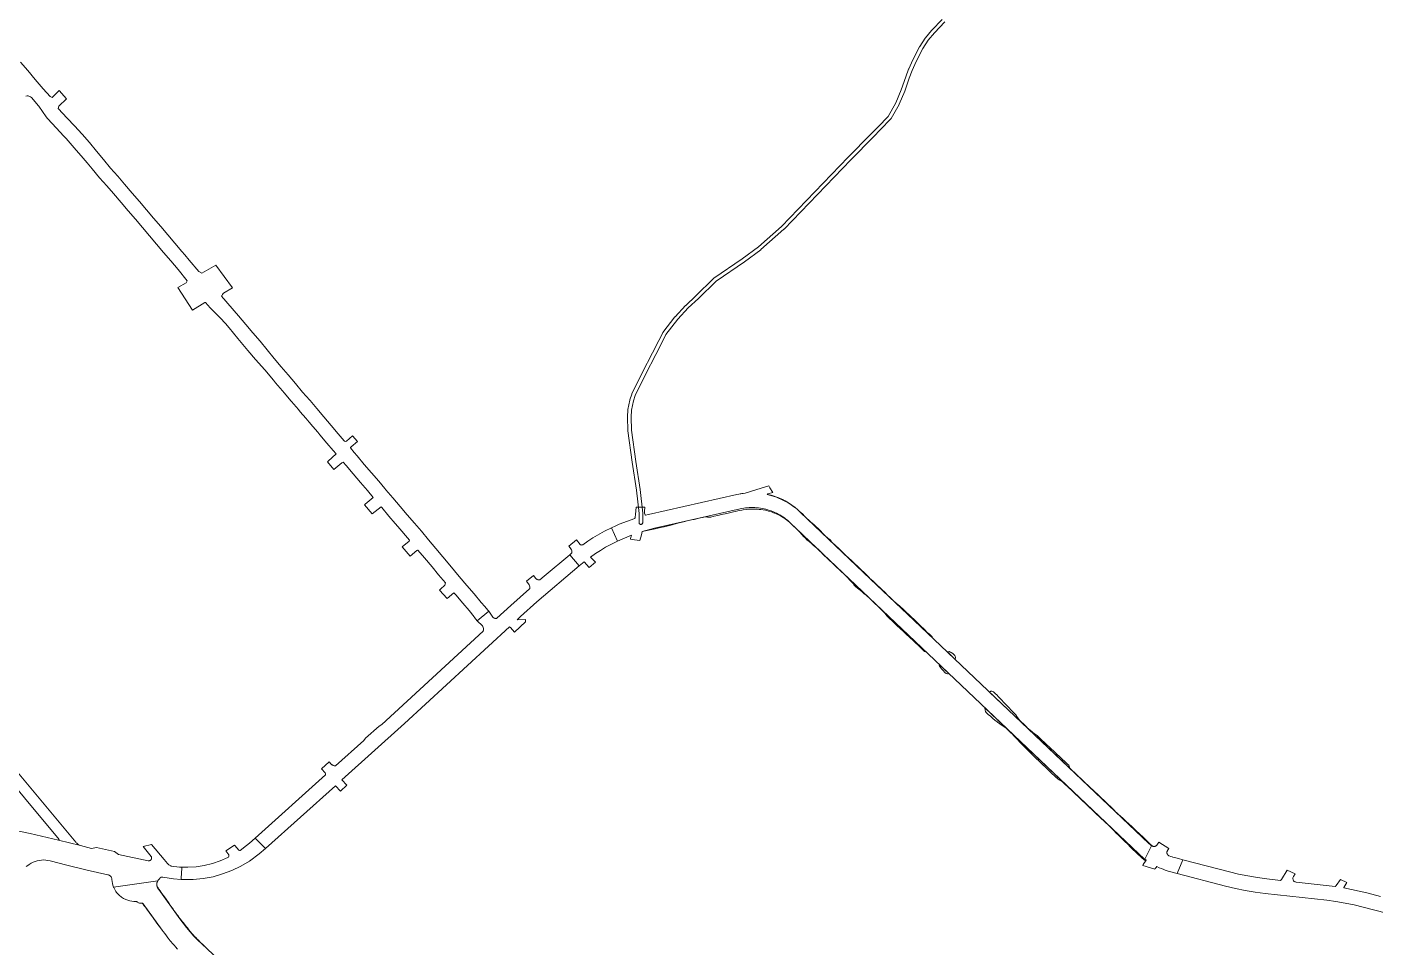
# Model space of a CAD drawing. Header units: inches. Extents: x 704148 to 723432, y 7075344 to 7101810.
# Drawn here: x 718345 to 719817, y 7098103 to 7099108 of the extents above; entities that cross this region are included whole.
import ezdxf

# ---------------------------------------------------------------- set-up
doc = ezdxf.new("R2010")
doc.units = ezdxf.units.IN
doc.header["$MEASUREMENT"] = 0
doc.layers.add('gisdb.gisadmin', color=7, linetype='Continuous', lineweight=9, true_color=0xccf5fc)

msp = doc.modelspace()

# ---------------------------------------------------------------- linework, layer by layer
at = {"layer": 'gisdb.gisadmin'}
for points in [[(719346.8448, 7099112.9712), (719335.4665, 7099101.2093), (719328.747, 7099093.047), (719322.8061, 7099084.0121), (719315.443, 7099069.9838), (719311.029, 7099060.0955), (719307.9158, 7099051.5896), (719303.0839, 7099037.3967), (719303.0582, 7099037.3255), (719303.0289, 7099037.2533), (719296.9921, 7099023.1695), (719296.8915, 7099022.9671), (719288.1338, 7099007.5994), (719288.111, 7099007.5604), (719287.9061, 7099007.2782), (719287.8391, 7099007.2048), (719276.738, 7098995.6359), (719268.7957, 7098987.5606), (719244.2917, 7098962.6076), (719171.2322, 7098886.8201), (719171.1214, 7098886.7137), (719146.0516, 7098864.418), (719145.9819, 7098864.3588), (719145.9033, 7098864.2983), (719127.9869, 7098851.1911), (719127.9416, 7098851.159), (719097.0261, 7098829.8351), (719077.7231, 7098811.0969), (719066.6855, 7098800.6784), (719055.29, 7098788.4667), (719042.3766, 7098771.6223), (719038.2174, 7098763.43), (719031.1872, 7098749.8023), (719020.0315, 7098728.0644), (719008.8195, 7098705.2407), (719006.8896, 7098699.1947), (719004.7664, 7098689.1599), (719004.2494, 7098681.5329), (719004.5967, 7098667.1079), (719009.4967, 7098632.9034), (719014.0775, 7098602.3533), (719014.0849, 7098602.2993), (719017.2462, 7098576.4228), (719017.2605, 7098576.1363), (719016.9935, 7098566.2669), (719016.9577, 7098565.9404), (719016.8617, 7098565.6052), (719016.7091, 7098565.2917), (719016.5043, 7098565.0094), (719016.2536, 7098564.7671), (719015.9647, 7098564.572), (719015.6462, 7098564.43), (719015.3078, 7098564.3454), (719014.96, 7098564.3209), (719014.6133, 7098564.3571), (719014.278, 7098564.4531), (719013.9645, 7098564.6058), (719013.6823, 7098564.8105), (719013.44, 7098565.0612), (719013.2448, 7098565.3503), (719013.1028, 7098565.6687), (719013.0183, 7098566.007), (719012.9941, 7098566.365), (719013.2569, 7098576.0851), (719010.1168, 7098601.7886), (719005.5384, 7098632.3219), (719000.6196, 7098666.6574), (719000.6, 7098666.893), (719000.2476, 7098681.5283), (719000.2473, 7098681.6103), (719000.2516, 7098681.7117), (719000.7844, 7098689.5715), (719000.8163, 7098689.8169), (719000.8231, 7098689.8504), (719002.9961, 7098700.1207), (719003.0476, 7098700.3149), (719005.0532, 7098706.5982), (719005.0909, 7098706.7057), (719005.1634, 7098706.8718), (719016.4485, 7098729.8442), (719016.4642, 7098729.8755), (719027.6297, 7098751.6327), (719034.6567, 7098765.2541), (719038.893, 7098773.5982), (719038.9614, 7098773.7219), (719039.0891, 7098773.9096), (719052.1738, 7098790.9776), (719052.2509, 7098791.0722), (719052.2989, 7098791.1253), (719063.8039, 7098803.4544), (719063.8933, 7098803.5443), (719074.9576, 7098813.9879), (719094.3595, 7098832.8221), (719094.493, 7098832.9408), (719094.617, 7098833.0335), (719125.6458, 7098854.4356), (719143.4642, 7098867.4709), (719168.4052, 7098889.6521), (719241.4197, 7098965.3929), (719265.9423, 7098990.3649), (719273.8713, 7098998.4266), (719284.7805, 7099009.7955), (719293.3595, 7099024.8497), (719299.3214, 7099038.7592), (719304.1359, 7099052.9011), (719304.1511, 7099052.9439), (719307.301, 7099061.5496), (719307.3475, 7099061.6631), (719311.8157, 7099071.6729), (719311.8712, 7099071.7872), (719319.309, 7099085.9582), (719319.3651, 7099086.0579), (719319.4089, 7099086.1275), (719325.4631, 7099095.3346), (719325.5902, 7099095.507), (719332.4289, 7099103.8142), (719332.4629, 7099103.8544), (719332.5355, 7099103.9336), (719344.0336, 7099115.8193)], [(718337.75, 7099069.12), (718345.54, 7099059.92), (718353.63, 7099050.32), (718362.53, 7099039.96), (718369.85, 7099031.44), (718372.33, 7099030.44), (718379.8936, 7099037.9949), (718387.934, 7099029.0787), (718379.45, 7099020.95), (718378.73, 7099018.58), (718388.48, 7099008.04), (718396.39, 7098999.48), (718405.02, 7098990.36), (718412.77, 7098981.24), (718420.59, 7098972.04), (718428.33, 7098962.64), (718435.86, 7098953.51), (718443.9, 7098944.69), (718451.25, 7098936.03), (718459.59, 7098926.2), (718467.37, 7098917.1), (718475.16, 7098908), (718482.95, 7098898.91), (718490.82, 7098889.71), (718498.49, 7098880.58), (718506.05, 7098871.58), (718513.85, 7098862.29), (718516.93, 7098858.7), (718521.84, 7098853.02), (718532.16, 7098840.51), (718535.63, 7098838.5), (718550.9748, 7098847.3044), (718569.16, 7098822.6), (718559.4, 7098816.94), (718558.72, 7098816.38), (718558, 7098815.38), (718557.25, 7098813.91), (718557.1808, 7098813.685), (718575.76, 7098791.94), (718583.66, 7098782.46), (718591.24, 7098773.37), (718599.28, 7098764.35), (718606.92, 7098754.92), (718614.67, 7098745.52), (718622.31, 7098736.49), (718629.82, 7098727.61), (718637.81, 7098718.15), (718645.63, 7098708.9), (718653.35, 7098700.08), (718653.71, 7098699.66), (718661.19, 7098690.8), (718668.95, 7098681.61), (718676.76, 7098672.37), (718684.46, 7098663.25), (718690.9, 7098655.63), (718691.47, 7098655.14), (718691.89, 7098655.04), (718692.86, 7098655), (718693.4, 7098655.15), (718700.0828, 7098660.8946), (718705.4863, 7098654.7652), (718698.46, 7098648.91), (718698.08, 7098648.26), (718698.0552, 7098647.8129), (718701.9372, 7098642.9043), (718705.3, 7098639.03), (718713, 7098629.87), (718720.9, 7098620.72), (718728.92, 7098611.58), (718735.25, 7098603.43), (718736.4, 7098602.04), (718744.16, 7098593.25), (718752.02, 7098583.85), (718759.81, 7098574.8), (718767.72, 7098565.6), (718775.33, 7098556.75), (718783.17, 7098547.28), (718790.96, 7098538.13), (718798.63, 7098528.96), (718806.42, 7098519.66), (718816.62, 7098507.53), (718825.05, 7098497.62), (718832.81, 7098488.51), (718840.75, 7098479.17), (718844.6866, 7098474.5462), (718847.91, 7098470.76), (718848.9984, 7098469.4793), (718836.2644, 7098459.1819), (718833.35, 7098462.75), (718832.84, 7098463.3864), (718827.4526, 7098470.1091), (718820.6247, 7098478.1408), (718812.8699, 7098487.2448), (718810.8218, 7098489.6525), (718803.5362, 7098483.4014), (718795.2171, 7098492.5525), (718796.2144, 7098493.5005), (718800.99, 7098498.04), (718801.6696, 7098500.4487), (718794.1544, 7098509.3859), (718787.0387, 7098517.881), (718778.7319, 7098527.8111), (718771.6095, 7098536.177), (718771.23, 7098536.32), (718771, 7098536.31), (718770.17, 7098535.94), (718762.8982, 7098529.6339), (718754.327, 7098539.8222), (718761.79, 7098545.89), (718762.3913, 7098547.2567), (718749.6342, 7098562.0934), (718746.6, 7098565.23), (718739.8937, 7098573.412), (718732.0233, 7098582.8218), (718731.3015, 7098583.6394), (718721.4923, 7098575.8864), (718713.2034, 7098585.7885), (718714.0633, 7098586.4993), (718722.6137, 7098593.6155), (718716.5775, 7098601.3872), (718708.8735, 7098610.1672), (718700.7524, 7098619.5745), (718693.1339, 7098628.6376), (718689.9848, 7098632.2656), (718688.47, 7098631.72), (718679.797, 7098624.1663), (718672.6547, 7098632.4616), (718673.5479, 7098633.2796), (718682.2175, 7098641.2196), (718678.8108, 7098645.149), (718672.2397, 7098652.9221), (718664.5375, 7098662.0448), (718662.1267, 7098664.8969), (718656.7303, 7098671.2814), (718652.7281, 7098676.0212), (718648.9665, 7098680.4759), (718643.1121, 7098687.4056), (718641.2182, 7098689.6474), (718633.5905, 7098698.362), (718633.1856, 7098698.8373), (718625.5913, 7098707.8203), (718623.5107, 7098710.257), (718616.1171, 7098719.0352), (718613.68, 7098721.77), (718613.73, 7098721.82), (718604.23, 7098733.07), (718594.31, 7098744.22), (718585.77, 7098754.36), (718574.95, 7098767.2), (718565.35, 7098778.91), (718561.2909, 7098783.8429), (718555.4992, 7098789.7491), (718545.6161, 7098799.8275), (718544.8126, 7098800.7106), (718539.7082, 7098806.7587), (718538.91, 7098806.64), (718525.39, 7098798.29), (718509.5526, 7098823.0956), (718518.65, 7098827.99), (718519.739, 7098830.4237), (718509.6077, 7098842.705), (718501.5964, 7098852.0017), (718493.7976, 7098861.2903), (718486.239, 7098870.2886), (718478.6152, 7098879.3636), (718470.7963, 7098888.5039), (718463.011, 7098897.5884), (718455.2153, 7098906.695), (718447.3895, 7098915.8488), (718439.0504, 7098925.6777), (718431.8847, 7098934.1206), (718424.0355, 7098942.7312), (718415.9865, 7098952.4597), (718410.3472, 7098959.3085), (718405.89, 7098964.2), (718396.15, 7098975.52), (718387.2803, 7098985.8283), (718386.47, 7098986.77), (718384.6389, 7098988.6212), (718376.7318, 7098997.1781), (718366.9847, 7099007.715), (718365.5639, 7099009.4886), (718357.6247, 7099020.9862), (718357.26, 7099021.4), (718349.45, 7099030.55), (718348.45, 7099031.26), (718347.55, 7099031.76), (718346.62, 7099032.14), (718345.88, 7099032.28), (718344.86, 7099032.27), (718343.25, 7099032.03)], [(718275.7132, 7098363.6422), (718397.9363, 7098217.4784), (718398.5098, 7098216.7402), (718399.1454, 7098216.0548), (718399.8384, 7098215.4274), (718400.5834, 7098214.8628), (718401.3748, 7098214.3652), (718403.0724, 7098213.586), (718379.1842, 7098219.6555), (718379.9418, 7098220.2891), (718265.8047, 7098356.7595)], [(718301.9648, 7098236.3833), (718348.0906, 7098226.698), (718379.1842, 7098219.6555), (718403.0724, 7098213.586), (718415.0932, 7098210.3722), (718420.7407, 7098211.4857), (718440.2809, 7098207.222), (718444.6945, 7098203.8491), (718476.9223, 7098197.0816), (718477.461, 7098197), (718477.7337, 7098196.9947), (718478.0058, 7098197.0131), (718478.2752, 7098197.0553), (718478.54, 7098197.1207), (718478.798, 7098197.209), (718479.0474, 7098197.3194), (718479.2862, 7098197.4511), (718479.5126, 7098197.6032), (718479.7248, 7098197.7744), (718479.9214, 7098197.9634), (718480.1007, 7098198.1689), (718480.2615, 7098198.3892), (718480.4024, 7098198.6227), (718480.5224, 7098198.8676), (718480.6207, 7098199.122), (718480.6964, 7098199.384), (718480.7489, 7098199.6516), (718480.778, 7098199.9227), (718480.7833, 7098200.1954), (718480.7648, 7098200.4675), (718480.7227, 7098200.7369), (718480.6572, 7098201.0017), (718480.569, 7098201.2597), (718480.4219, 7098201.5807), (718471.4313, 7098212.5055), (718480.5874, 7098214.8111), (718494.5293, 7098198.3174), (718498.2219, 7098193.9489), (718498.8136, 7098193.3078), (718499.4589, 7098192.7208), (718500.153, 7098192.1922), (718500.8904, 7098191.7261), (718501.6657, 7098191.3261), (718502.2223, 7098191.0892), (718511.2206, 7098190.0737), (718513.7866, 7098190.0093), (718513.7109, 7098188.8683), (718512.9266, 7098178.0327), (718512.8564, 7098176.5707), (718504.5327, 7098177.2006), (718493.0477, 7098179.0683), (718492.308, 7098179.1059), (718491.5677, 7098179.0789), (718490.8327, 7098178.9874), (718490.1084, 7098178.8323), (718490.0211, 7098178.809), (718489.6484, 7098177.4374), (718489.3514, 7098177.21), (718488.8394, 7098176.76), (718488.3686, 7098176.2672), (718487.9426, 7098175.7352), (718487.5645, 7098175.1681), (718487.327, 7098174.734), (718487.4104, 7098174.9018), (718439.2097, 7098168.1445), (718438.4692, 7098170.1959), (718437.9103, 7098172.304), (718437.5373, 7098174.4529), (718437.3529, 7098176.626), (718437.3124, 7098177.1041), (718437.2303, 7098177.5769), (718436.9444, 7098178.492), (718436.504, 7098179.3435), (718435.9224, 7098180.1057), (718435.584, 7098180.4458), (718434.8249, 7098181.0315), (718434.41, 7098181.2725), (718433.5253, 7098181.6417), (718432.9891, 7098181.783), (718410.254, 7098186.836), (718388.1781, 7098192.0092), (718369.8214, 7098196.915), (718367.5208, 7098197.4244), (718365.1854, 7098197.7312), (718362.8322, 7098197.8332), (718360.479, 7098197.7298), (718358.1438, 7098197.4216), (718355.8443, 7098196.9112), (718353.5981, 7098196.2022), (718351.4222, 7098195.3002), (718349.3332, 7098194.2119), (718347.0843, 7098192.7593), (718345.4744, 7098191.7018), (718343.7094, 7098190.7474)], [(719865.7123, 7098130.4426), (719803.7085, 7098146.4295), (719793.8458, 7098148.7895), (719783.9067, 7098150.8035), (719773.9032, 7098152.4689), (719763.8478, 7098153.7838), (719696.662, 7098161.3779), (719685.7555, 7098162.8072), (719674.9066, 7098164.6228), (719664.1289, 7098166.8224), (719653.4362, 7098169.4032), (719600.3301, 7098183.2231), (719606.8281, 7098198.065), (719657.4657, 7098184.8875), (719667.6062, 7098182.44), (719677.8272, 7098180.354), (719688.1158, 7098178.6322), (719698.4591, 7098177.2767), (719713.3446, 7098175.5941), (719713.6216, 7098175.8064), (719714.115, 7098176.2991), (719714.3276, 7098176.5758), (719720.5709, 7098186.7961), (719729.3817, 7098182.6941), (719727.5183, 7098179.8067), (719727.1927, 7098179.1901), (719726.9165, 7098178.1831), (719726.8841, 7098177.8356), (719726.9104, 7098177.1389), (719727.0573, 7098176.4573), (719727.3203, 7098175.8116), (719727.6915, 7098175.2213), (719728.4255, 7098174.4786), (719729.0113, 7098174.1005), (719729.6539, 7098173.8299), (719730.3337, 7098173.675), (719773.0217, 7098168.7579), (719773.3029, 7098168.9646), (719773.806, 7098169.4473), (719774.0987, 7098169.8254), (719778.7021, 7098176.566), (719785.8698, 7098173.1561), (719782.4672, 7098167.69), (719782.3376, 7098167.3678), (719790.8378, 7098165.7668), (719799.2977, 7098163.9639), (719807.7032, 7098161.9228), (719822.3956, 7098158.1346)], [(718509.0887, 7098100.5387), (718506.9804, 7098102.876), (718505.5742, 7098104.4338), (718503.815, 7098106.3812), (718502.8155, 7098107.4869), (718502.4062, 7098107.9397), (718500.7263, 7098109.9569), (718500.131, 7098110.7426), (718498.5066, 7098112.8865), (718496.921, 7098114.9771), (718495.0175, 7098117.4849), (718493.4299, 7098119.5747), (718492.2864, 7098121.0789), (718471.6516, 7098149.9047), (718471.5443, 7098150.0417), (718471.4248, 7098150.1694), (718471.2949, 7098150.2859), (718471.1554, 7098150.3907), (718471.0073, 7098150.4829), (718470.8517, 7098150.5619), (718470.7899, 7098150.5862), (718470.7875, 7098150.5895), (718470.6898, 7098150.6269), (718470.5228, 7098150.6777), (718470.3521, 7098150.7137), (718470.1789, 7098150.7346), (718470.0045, 7098150.7404), (718469.8303, 7098150.731), (718469.5206, 7098150.6833), (718469.087, 7098150.6354), (718468.6509, 7098150.6255), (718468.2157, 7098150.6537), (718467.7845, 7098150.7197), (718467.6015, 7098150.7643), (718467.3607, 7098150.823), (718466.5481, 7098151.1381), (718465.8027, 7098151.5896), (718465.7781, 7098151.606), (718465.4035, 7098151.8558), (718465.1691, 7098151.9842), (718464.9826, 7098152.0863), (718464.9032, 7098152.1211), (718464.5433, 7098152.2791), (718464.1484, 7098152.4128), (718464.0888, 7098152.433), (718463.9566, 7098152.4652), (718463.6227, 7098152.5466), (718462.6696, 7098152.6501), (718461.1985, 7098152.6769), (718461.1755, 7098152.6773), (718459.0033, 7098152.8731), (718456.8565, 7098153.2575), (718455.668, 7098153.5793), (718454.7513, 7098153.8276), (718453.6511, 7098154.2313), (718452.7038, 7098154.5789), (718451.9622, 7098154.9271), (718450.7297, 7098155.5058), (718450.0217, 7098155.9171), (718448.8438, 7098156.6013), (718447.9585, 7098157.2247), (718447.0605, 7098157.857), (718446.0705, 7098158.6922), (718445.3935, 7098159.2633), (718444.1105, 7098160.5531), (718443.8554, 7098160.8095), (718442.4579, 7098162.484), (718441.7654, 7098163.4785), (718441.2117, 7098164.2738), (718440.4537, 7098165.5948), (718440.1262, 7098166.1654), (718439.402, 7098167.7294), (718439.2097, 7098168.1445), (718487.4104, 7098174.9018), (718487.327, 7098174.734), (718487.2374, 7098174.5702), (718487.1757, 7098174.4297), (718487.0385, 7098174.1171), (718486.9635, 7098173.9461), (718486.9142, 7098173.8003), (718486.8052, 7098173.478), (718486.7451, 7098173.3005), (718486.7087, 7098173.1508), (718486.6282, 7098172.8204), (718486.5838, 7098172.6383), (718486.5605, 7098172.4857), (718486.5092, 7098172.1498), (718486.4809, 7098171.9645), (718486.471, 7098171.811), (718486.449, 7098171.4708), (718486.437, 7098171.2844), (718486.4406, 7098171.1304), (718486.4483, 7098170.7904), (718486.4526, 7098170.603), (718486.4696, 7098170.4499), (718486.5069, 7098170.1122), (718486.5275, 7098169.9256), (718486.558, 7098169.7735), (718486.6243, 7098169.442), (718486.6612, 7098169.2573), (718486.7046, 7098169.109), (718486.8, 7098168.783), (718486.8526, 7098168.6031), (718486.9089, 7098168.4589), (718487.032, 7098168.1434), (718487.1003, 7098167.9682), (718487.1542, 7098167.8631), (718487.2301, 7098167.689), (718487.2847, 7098167.5797), (718488.5746, 7098165.7778), (718511.5722, 7098133.6511), (718515.1989, 7098128.7553), (718518.9832, 7098123.9802), (718522.921, 7098119.331), (718527.0082, 7098114.8125), (718531.2404, 7098110.4295), (718535.6132, 7098106.1868), (718705.8903, 7097946.2746)], [(718578.4344, 7098065.9723), (718535.6132, 7098106.1868), (718531.2404, 7098110.4295), (718527.0082, 7098114.8125), (718522.921, 7098119.331), (718518.9832, 7098123.9802), (718515.1989, 7098128.7553), (718511.5722, 7098133.6511), (718488.5746, 7098165.7778), (718487.2847, 7098167.5797), (718487.2301, 7098167.689), (718487.2028, 7098167.7517), (718487.2131, 7098167.7483), (718487.5236, 7098167.6652), (718487.8139, 7098167.2582), (718488.1042, 7098166.8511), (718488.3946, 7098166.444), (718488.6849, 7098166.0369), (718489.2655, 7098165.2228), (718489.8462, 7098164.4086), (718490.1365, 7098164.0015), (718491.2978, 7098162.3732), (718493.3301, 7098159.5237), (718494.7817, 7098157.4883), (718496.5237, 7098155.0459), (718497.9753, 7098153.0105), (718499.427, 7098150.9751), (718501.1689, 7098148.5326), (718502.9109, 7098146.0902), (718503.7819, 7098144.8689), (718505.5238, 7098142.4265), (718506.9755, 7098140.3911), (718508.4271, 7098138.3557), (718509.2981, 7098137.1345), (718510.4594, 7098135.5062), (718511.6207, 7098133.8779), (718512.2062, 7098133.1358), (718514.2556, 7098130.587), (718515.1327, 7098129.4954), (718516.5932, 7098127.6765), (718518.636, 7098125.13), (718519.8027, 7098123.6742), (718521.5528, 7098121.489), (718523.0116, 7098119.6659), (718525.0731, 7098117.125), (718526.3807, 7098115.7891), (718527.3606, 7098114.7875), (718528.9927, 7098113.1182), (718530.6238, 7098111.4487), (718531.9283, 7098110.1125), (718533.5589, 7098108.4412), (718534.8638, 7098107.1028), (718536.225, 7098105.7513), (718538.0443, 7098104.0367), (718539.8637, 7098102.3221)]]:
    msp.add_lwpolyline(points, dxfattribs=at)
for points in [[(719172.2762, 7098589.7777), (719174.5279, 7098588.5284), (719176.7362, 7098587.2037), (719178.8985, 7098585.8052), (719181.0123, 7098584.3345), (719183.0751, 7098582.7931), (719185.0848, 7098581.1829), (719187.0388, 7098579.5058), (719188.9351, 7098577.7635), (719569.566, 7098216.0036), (719570.9644, 7098214.7137), (719572.5586, 7098213.3288), (719572.6266, 7098213.2853), (719565.3521, 7098198.6375), (719564.5934, 7098199.2062), (719562.5193, 7098200.872), (719560.5019, 7098202.6059), (719558.5435, 7098204.4061), (719177.9125, 7098566.166), (719176.4124, 7098567.5442), (719174.8665, 7098568.8709), (719173.2766, 7098570.1445), (719171.6445, 7098571.3635), (719169.9721, 7098572.5267), (719168.2613, 7098573.6326), (719166.5141, 7098574.68), (719164.7324, 7098575.6677), (719162.9184, 7098576.5945), (719161.074, 7098577.4594), (719159.2014, 7098578.2614), (719157.3027, 7098578.9996), (719155.3802, 7098579.6732), (719153.4359, 7098580.2813), (719151.4722, 7098580.8232), (719149.4913, 7098581.2985), (719147.4955, 7098581.7064), (719145.487, 7098582.0466), (719143.4681, 7098582.3186), (719141.4412, 7098582.5221), (719139.4085, 7098582.657), (719137.3725, 7098582.723), (719135.3354, 7098582.7201), (719133.2995, 7098582.6482), (719131.2673, 7098582.5076), (719129.2409, 7098582.2982), (719127.2229, 7098582.0204), (719125.2153, 7098581.6745), (719123.2206, 7098581.2608), (719029.9952, 7098560.277), (719016.4621, 7098556.703), (719015.4779, 7098553.0276), (719013.7664, 7098546.636), (719013.7663, 7098546.636), (719007.8249, 7098547.5248), (719003.4781, 7098548.175), (719003.6393, 7098548.8006), (719004.639, 7098552.6818), (718994.3745, 7098548.2898), (718989.384, 7098546.1545), (718989.3839, 7098546.1544), (718982.8764, 7098560.5612), (718982.8764, 7098560.5613), (718987.661, 7098562.8361), (718991.4297, 7098564.6279), (719008.287, 7098570.9066), (719008.2873, 7098570.9073), (719008.4367, 7098571.1733), (719008.6236, 7098571.647), (719008.7383, 7098572.2469), (719008.7385, 7098572.2489), (719009.0314, 7098574.9984), (719009.3382, 7098579.1338), (719009.6875, 7098583.1435), (719009.6875, 7098583.1436), (719019.159, 7098583.2082), (719019.1217, 7098582.0008), (719019.0432, 7098579.3255), (719018.968, 7098577.0222), (719018.9676, 7098577.0112), (719018.9676, 7098577.0108), (719018.9739, 7098576.7038), (719019.3077, 7098575.5284), (719019.7129, 7098574.938), (719020.1635, 7098574.5206), (719023.1836, 7098575.1441), (719119.7072, 7098596.8703), (719121.9485, 7098597.3396), (719123.2097, 7098597.5643), (719124.2029, 7098597.7412), (719125.1918, 7098597.8869), (719126.4683, 7098598.075), (719128.7427, 7098598.3405), (719141.5059, 7098602.3701), (719154.5778, 7098606.4972), (719154.5779, 7098606.4972), (719155.8757, 7098604.2588), (719158.8605, 7098599.111), (719153.7141, 7098597.6438), (719153.714, 7098597.6438), (719153.5387, 7098597.5938), (719153.1945, 7098597.338), (719152.989, 7098596.912), (719155.5173, 7098596.3035), (719157.9991, 7098595.6168), (719160.4564, 7098594.8466), (719162.8862, 7098593.9938), (719165.2858, 7098593.0594), (719167.6524, 7098592.0445), (719169.9835, 7098590.9501)], [(719153.0651, 7098597.0682), (719155.1367, 7098596.619), (719157.2628, 7098596.1152), (719159.3644, 7098595.5157), (719162.4721, 7098594.4713), (719165.5287, 7098593.2858), (719169.5089, 7098591.4814), (719171.4432, 7098590.4658), (719172.3965, 7098589.9334), (719174.2878, 7098588.8443), (719177.0686, 7098587.1213), (719179.7511, 7098585.2524), (719183.3142, 7098582.7428), (719185.844, 7098580.6711), (719188.2901, 7098578.5016), (719191.2527, 7098575.6956), (719194.1527, 7098572.9406), (719196.3277, 7098570.8743), (719198.5038, 7098568.8093), (719200.6961, 7098566.7611), (719203.6513, 7098564.0643), (719206.6433, 7098561.4061), (719208.1532, 7098560.0916), (719208.9115, 7098559.4379), (719209.6722, 7098558.7867), (719211.0397, 7098557.3224), (719211.6939, 7098556.5592), (719213.0763, 7098555.1106), (719214.4404, 7098553.6426), (719215.112, 7098552.8977), (719216.5985, 7098551.5586), (719218.75, 7098549.4676), (719220.3795, 7098548.279), (719221.1622, 7098547.651), (719221.8515, 7098546.9246), (719223.1681, 7098545.4068), (719223.867, 7098544.6906), (719224.5618, 7098543.9701), (719226.7501, 7098541.9178), (719228.251, 7098540.5939), (719230.4511, 7098538.554), (719232.5977, 7098536.4579), (719235.4599, 7098533.6631), (719238.322, 7098530.8683), (719241.9538, 7098527.4317), (719244.9047, 7098524.7303), (719248.5708, 7098521.3297), (719251.5094, 7098518.6153), (719252.9393, 7098517.2167), (719255.8209, 7098514.4424), (719258.6736, 7098511.6376), (719260.838, 7098509.5602), (719263.7127, 7098506.7786), (719265.8447, 7098504.6671), (719188.9351, 7098577.7635), (719187.0388, 7098579.5058), (719185.0848, 7098581.1829), (719183.0751, 7098582.7931), (719181.0123, 7098584.3345), (719178.8985, 7098585.8052), (719176.7362, 7098587.2037), (719174.5279, 7098588.5284), (719172.2762, 7098589.7777), (719169.9835, 7098590.9501), (719167.6524, 7098592.0445), (719165.2858, 7098593.0594), (719162.8862, 7098593.9938), (719160.4564, 7098594.8466), (719157.9991, 7098595.6168), (719155.5173, 7098596.3035), (719152.989, 7098596.912)], [(719153.0651, 7098597.0682), (719153.1945, 7098597.338), (719153.4056, 7098597.4949), (719153.2513, 7098597.3581), (719153.1655, 7098597.2505)], [(719153.4056, 7098597.4949), (719153.5387, 7098597.5938), (719153.714, 7098597.6438)], [(719147.4955, 7098581.7064), (719149.4913, 7098581.2985), (719151.4722, 7098580.8232), (719153.4359, 7098580.2813), (719155.3802, 7098579.6732), (719157.3027, 7098578.9996), (719159.2014, 7098578.2614), (719161.074, 7098577.4594), (719162.9184, 7098576.5945), (719164.7324, 7098575.6677), (719166.5141, 7098574.68), (719168.2613, 7098573.6326), (719169.9721, 7098572.5267), (719171.6445, 7098571.3635), (719173.2766, 7098570.1445), (719174.8665, 7098568.8709), (719176.4124, 7098567.5442), (719177.9125, 7098566.166), (719326.2281, 7098425.2037), (719324.563, 7098425.6462), (719323.823, 7098426.3193), (719323.0349, 7098426.9416), (719320.9246, 7098429.0759), (719318.1115, 7098431.9224), (719314.5218, 7098435.4032), (719312.3287, 7098437.4505), (719308.6492, 7098440.8368), (719304.2337, 7098444.9004), (719301.29, 7098447.6095), (719298.3464, 7098450.3186), (719293.9309, 7098454.3822), (719292.4591, 7098455.7367), (719289.5561, 7098458.4885), (719285.9638, 7098461.9666), (719283.9363, 7098464.1881), (719281.3384, 7098467.261), (719280.0264, 7098468.7837), (719277.8532, 7098470.8518), (719274.9557, 7098473.6094), (719272.7825, 7098475.6776), (719270.6093, 7098477.7458), (719268.4362, 7098479.8139), (719266.263, 7098481.8821), (719264.8142, 7098483.2609), (719263.4219, 7098484.6991), (719262.7751, 7098485.4701), (719261.2376, 7098486.7555), (719259.6635, 7098488.0025), (719258.8765, 7098488.626), (719256.5154, 7098490.4964), (719254.2328, 7098492.4494), (719253.478, 7098493.1069), (719251.1037, 7098494.9634), (719249.5261, 7098496.2066), (719248.1231, 7098497.6335), (719247.5325, 7098498.4638), (719246.9426, 7098499.2947), (719244.9269, 7098501.5285), (719242.8675, 7098503.7164), (719240.8135, 7098505.9099), (719238.7646, 7098508.1089), (719237.4017, 7098509.578), (719235.886, 7098510.8863), (719234.3662, 7098512.1904), (719232.9244, 7098513.5766), (719230.7554, 7098515.6491), (719229.3056, 7098517.0268), (719227.1302, 7098519.0926), (719225.6799, 7098520.4699), (719223.5046, 7098522.5357), (719221.3292, 7098524.6016), (719219.1538, 7098526.6674), (719217.7036, 7098528.0447), (719215.5201, 7098530.102), (719213.3602, 7098532.1842), (719211.2699, 7098534.3395), (719209.8792, 7098535.7794), (719208.4073, 7098537.1339), (719205.4332, 7098539.8109), (719203.176, 7098541.7907), (719200.9043, 7098543.7551), (719198.5662, 7098545.6498), (719196.3034, 7098547.6237), (719194.1657, 7098549.7291), (719192.6851, 7098551.0745), (719190.6522, 7098553.2902), (719190.0096, 7098554.0656), (719188.729, 7098555.6213), (719188.091, 7098556.4016), (719186.5689, 7098557.7033), (719185.0858, 7098559.046), (719183.6364, 7098560.4242), (719181.4623, 7098562.4913), (719180.0129, 7098563.8695), (719177.8388, 7098565.9367), (719175.2813, 7098568.2404), (719172.5958, 7098570.3689), (719170.49, 7098571.8406), (719167.5719, 7098573.6288), (719163.7604, 7098575.5548), (719159.7993, 7098577.1187), (719157.3998, 7098577.9655), (719154.1538, 7098578.9265), (719152.5146, 7098579.3356), (719150.8676, 7098579.7016), (719148.3763, 7098580.1292), (719145.8735, 7098580.4404), (719144.2081, 7098580.6321), (719141.706, 7098580.8486), (719139.2006, 7098580.9799), (719136.6938, 7098581.026), (719134.1874, 7098580.9822), (719131.6851, 7098580.8322), (719130.0215, 7098580.6728), (719126.7113, 7098580.2116), (719125.0674, 7098579.9103), (719122.4253, 7098579.3357), (719119.4985, 7098578.6771), (719114.6204, 7098577.5796), (719111.6936, 7098576.921), (719108.7668, 7098576.2625), (719102.9131, 7098574.9454), (719099.0107, 7098574.0673), (719095.1082, 7098573.1893), (719091.2058, 7098572.3112), (719090.2302, 7098572.0917), (719087.8778, 7098572.2923), (719085.9984, 7098572.677), (719085.0228, 7098572.4575), (719082.0959, 7098571.799), (719080.1447, 7098571.36), (719077.2179, 7098570.7014), (719073.3155, 7098569.8234), (719070.3886, 7098569.1648), (719065.5154, 7098568.0457), (719061.6238, 7098567.1195), (719056.7681, 7098565.9229), (719053.8535, 7098565.2099), (719049.0077, 7098563.9692), (719046.1092, 7098563.1847), (719043.1993, 7098562.451), (719040.2653, 7098561.8244), (719036.3691, 7098560.9185), (719033.442, 7098560.2612), (719030.5269, 7098559.5507), (719016.4621, 7098556.703), (719029.9952, 7098560.277), (719123.2206, 7098581.2608), (719125.2153, 7098581.6745), (719127.2229, 7098582.0204), (719129.2409, 7098582.2982), (719131.2673, 7098582.5076), (719133.2995, 7098582.6482), (719135.3354, 7098582.7201), (719137.3725, 7098582.723), (719139.4085, 7098582.657), (719141.4412, 7098582.5221), (719143.4681, 7098582.3186), (719145.487, 7098582.0466)], [(718982.8764, 7098560.5613), (718982.8764, 7098560.5612), (718989.3839, 7098546.1544), (718976.4967, 7098539.3421), (718970.9036, 7098535.9761), (718965.4293, 7098532.4201), (718960.0803, 7098528.6783), (718965.3207, 7098522.9324), (718958.3647, 7098517.3119), (718953.0845, 7098523.3525), (718947.7144, 7098518.9255), (718937.2845, 7098531.0607), (718939.3485, 7098532.7867), (718939.5112, 7098533.2504), (718939.6592, 7098533.9196), (718939.6956, 7098534.3105), (718939.6979, 7098534.703), (718939.6, 7098535.4813), (718939.5006, 7098535.8611), (718939.258, 7098536.4713), (718939.0103, 7098536.9286), (718938.7452, 7098537.3058), (718936.1732, 7098540.5929), (718944.5854, 7098547.3306), (718948.744, 7098542.4873), (718948.7728, 7098542.4637), (718949.2812, 7098542.0469), (718949.9365, 7098541.8168), (718950.6311, 7098541.8247), (718951.4286, 7098542.1661), (718956.9916, 7098546.027), (718962.6784, 7098549.7031), (718975.1837, 7098556.9038)], [(718605.1533, 7098210.5532), (718593.7442, 7098221.8132), (718670.6978, 7098290.8006), (718670.7405, 7098291.4519), (718670.6133, 7098292.092), (718670.0886, 7098292.978), (718666.0713, 7098297.3596), (718674.482, 7098305.006), (718676.7506, 7098302.6433), (718677.6035, 7098301.8975), (718678.0755, 7098301.5832), (718679.0924, 7098301.0836), (718680.1806, 7098300.7682), (718681.3071, 7098300.6465), (718681.6843, 7098300.6498), (718712.5603, 7098328.3428), (718714.3788, 7098330.7806), (718729.2827, 7098344.1417), (718732.1695, 7098345.9429), (718745.8692, 7098358.4662), (718842.7483, 7098447.858), (718842.9138, 7098448.3084), (718842.9688, 7098448.5111), (718843.0919, 7098449.0636), (718843.1691, 7098450.1764), (718843.0797, 7098450.9637), (718842.8812, 7098451.7357), (718842.7014, 7098451.7738), (718842.8221, 7098451.8736), (718842.7616, 7098452.0675), (718842.5602, 7098452.503), (718842.2693, 7098452.9946), (718841.9651, 7098453.4188), (718836.2644, 7098459.1819), (718848.9984, 7098469.4793), (718853.2226, 7098463.1761), (718853.7843, 7098462.6286), (718854.0987, 7098462.3935), (718854.6529, 7098462.0756), (718854.8701, 7098461.9752), (718855.383, 7098461.7934), (718855.7375, 7098461.7065), (718856.2976, 7098461.6247), (718856.6899, 7098461.6125), (718857.4704, 7098461.6908), (718857.8303, 7098461.7744), (718872.8012, 7098475.5883), (718893.4136, 7098494.0859), (718893.5418, 7098494.4569), (718893.7205, 7098496.0095), (718893.4976, 7098497.1629), (718892.9765, 7098498.2303), (718890.2403, 7098502.348), (718897.8083, 7098508.3644), (718900.2591, 7098505.3676), (718900.6718, 7098504.9328), (718901.1152, 7098504.563), (718901.4436, 7098504.348), (718901.7895, 7098504.1623), (718902.5231, 7098503.8847), (718903.0268, 7098503.7774), (718903.6361, 7098503.7195), (718904.1824, 7098503.7412), (718904.7495, 7098503.8304), (718909.4588, 7098507.793), (718937.282, 7098531.0586), (718947.7144, 7098518.9255), (718901.4936, 7098479.8941), (718883.6514, 7098463.8294), (718879.7046, 7098460.1876), (718879.9206, 7098460.1575), (718880.2432, 7098460.1477), (718888.9906, 7098460.4484), (718889.0765, 7098457.9499), (718877.0031, 7098446.7879), (718872.4308, 7098451.587), (718871.3706, 7098452.4976), (718756.7193, 7098346.7072), (718688.4983, 7098285.2702), (718693.9387, 7098279.4826), (718686.8982, 7098273.0263), (718681.4088, 7098278.9146)], [(719265.8447, 7098504.6671), (719268.0409, 7098502.6231), (719270.9619, 7098499.8903), (719273.084, 7098497.7925), (719273.0958, 7098497.7807), (719273.8424, 7098497.1147), (719275.3355, 7098495.7826), (719276.7909, 7098494.4108), (719278.2415, 7098493.0339), (719281.1427, 7098490.2802), (719284.7693, 7098486.8381), (719286.9452, 7098484.7728), (719289.1211, 7098482.7075), (719291.297, 7098480.6422), (719293.4729, 7098478.5769), (719294.2356, 7098477.9279), (719297.3131, 7098475.3596), (719298.8518, 7098474.0754), (719301.0393, 7098472.0224), (719304.6736, 7098468.5884), (719308.3079, 7098465.1543), (719310.4884, 7098463.0939), (719313.3718, 7098460.3214), (719314.8024, 7098458.9236), (719318.3791, 7098455.429), (719321.2404, 7098452.6333), (719323.3864, 7098450.5365), (719324.8186, 7098449.1403), (719327.7148, 7098446.3813), (719329.9146, 7098444.3411), (719331.3964, 7098442.9971), (719332.8904, 7098441.6659), (719333.3368, 7098440.9414), (719333.5473, 7098440.321)], [(719358.2815, 7098420.3167), (719358.5284, 7098418.9618), (719358.2259, 7098416.8659), (719349.6581, 7098425.0089), (719350.9375, 7098425.2303), (719351.8585, 7098425.3343), (719352.7451, 7098424.8156), (719353.6301, 7098424.2952), (719355.3906, 7098423.2444), (719356.9932, 7098421.9866), (719357.7203, 7098421.2593)], [(719350.6283, 7098401.1777), (719349.9107, 7098401.1484), (719348.4236, 7098401.5797), (719346.9556, 7098402.7568), (719344.878, 7098404.9255), (719343.5083, 7098406.3875), (719342.1544, 7098407.8661), (719341.0389, 7098409.432), (719340.7784, 7098410.3195), (719340.7608, 7098411.3915), (719351.2267, 7098401.4445)], [(719496.3759, 7098285.6252), (719497.796, 7098284.2162), (719395.7697, 7098381.1835), (719397.1103, 7098382.0459), (719398.1718, 7098382.1629), (719399.0548, 7098381.8663), (719399.8666, 7098381.3818), (719402.0653, 7098379.4534), (719403.4719, 7098378.0302), (719405.5817, 7098375.8955), (719408.3949, 7098373.0491), (719411.7709, 7098369.3433), (719413.8603, 7098367.1871), (719416.6463, 7098364.3122), (719419.4323, 7098361.4372), (719421.5218, 7098359.281), (719422.2183, 7098358.5622), (719422.8772, 7098357.8039), (719424.1874, 7098356.2794), (719425.3806, 7098354.6317), (719427.1708, 7098352.1606), (719428.9253, 7098349.6834), (719428.9722, 7098349.7012), (719430.4569, 7098348.3602), (719432.7323, 7098346.3997), (719433.493, 7098345.7484), (719434.192, 7098345.0323), (719434.856, 7098344.2794), (719436.2471, 7098342.84), (719437.137, 7098341.9196), (719437.6386, 7098341.4008), (719438.014, 7098341.0904), (719438.4111, 7098340.7621), (719439.9613, 7098339.49), (719442.3227, 7098337.6199), (719444.6947, 7098335.7609), (719445.4877, 7098335.1437), (719447.8546, 7098333.2794), (719448.5863, 7098332.5977), (719452.2445, 7098329.1889), (719455.9028, 7098325.7802), (719458.0978, 7098323.7349), (719461.0244, 7098321.0079), (719463.2193, 7098318.9627), (719465.4143, 7098316.9174), (719466.8776, 7098315.5539), (719469.0725, 7098313.5087), (719471.9991, 7098310.7817), (719474.9257, 7098308.0547), (719477.8523, 7098305.3276), (719480.7789, 7098302.6006), (719482.2422, 7098301.2371), (719482.6464, 7098300.2108), (719482.9521, 7098299.0809), (719483.3449, 7098298.232), (719483.4038, 7098298.1046), (719484.8671, 7098296.7411), (719486.3304, 7098295.3776), (719488.5254, 7098293.3324), (719489.9676, 7098291.9467), (719491.3917, 7098290.5419), (719492.1037, 7098289.8395), (719493.5278, 7098288.4348), (719494.9519, 7098287.03)], [(719565.3521, 7098198.6375), (719566.7244, 7098197.6086), (719566.2071, 7098196.838), (719564.9304, 7098197.7884), (719564.0188, 7098198.4946), (719562.2324, 7098199.9525), (719560.4929, 7098201.4651), (719557.9773, 7098203.8316), (719555.1317, 7098206.6438), (719552.2392, 7098209.4067), (719549.3234, 7098212.145), (719546.4894, 7098214.9695), (719542.9425, 7098218.4954), (719540.1038, 7098221.315), (719536.5555, 7098224.8394), (719533.7169, 7098227.659), (719531.5879, 7098229.7736), (719528.7493, 7098232.5932), (719528.0396, 7098233.2981), (719525.9106, 7098235.4127), (719524.4475, 7098236.7764), (719522.9773, 7098238.1327), (719520.0371, 7098240.8453), (719517.8318, 7098242.8798), (719514.8916, 7098245.5924), (719512.7057, 7098247.6472), (719509.8235, 7098250.421), (719506.9414, 7098253.1947), (719504.7797, 7098255.275), (719502.6181, 7098257.3553), (719501.177, 7098258.7422), (719499.7359, 7098260.1291), (719497.5743, 7098262.2094), (719494.696, 7098264.9872), (719492.5458, 7098267.0796), (719489.6708, 7098269.861), (719488.1888, 7098271.2047), (719485.2407, 7098273.9091), (719482.2927, 7098276.6136), (719480.0816, 7098278.6419), (719478.5935, 7098279.9793), (719477.1147, 7098281.3264), (719474.9605, 7098283.4146), (719473.2845, 7098284.5543), (719472.387, 7098285.0615), (719470.6329, 7098286.1191), (719469.856, 7098286.7532), (719468.2467, 7098287.9631), (719466.0287, 7098289.9841), (719463.8746, 7098292.0723), (719461.7204, 7098294.1605), (719458.8483, 7098296.9448), (719456.6941, 7098299.033), (719453.822, 7098301.8173), (719450.9498, 7098304.6016), (719449.5137, 7098305.9937), (719446.6416, 7098308.778), (719444.4874, 7098310.8662), (719443.0513, 7098312.2583), (719441.6153, 7098313.6505), (719438.7431, 7098316.4347), (719437.307, 7098317.8269), (719434.4348, 7098320.6112), (719433.7162, 7098321.3066), (719431.631, 7098323.4674), (719428.8408, 7098326.3379), (719426.1327, 7098329.2948), (719424.0764, 7098331.4859), (719421.9722, 7098333.6266), (719420.592, 7098335.0776), (719418.5, 7098337.2312), (719416.3978, 7098339.3741), (719415.6695, 7098340.0592), (719413.3949, 7098342.0207), (719411.7529, 7098343.1962), (719410.0901, 7098344.3498), (719408.4273, 7098345.5034), (719406.7731, 7098346.666), (719404.3253, 7098348.4453), (719403.5094, 7098349.0383), (719401.8775, 7098350.2245), (719401.0683, 7098350.8246), (719399.5619, 7098352.1428), (719398.0555, 7098353.4609), (719396.5491, 7098354.7791), (719394.2895, 7098356.7563), (719393.532, 7098357.4109), (719391.9731, 7098358.9699), (719391.2845, 7098359.9932), (719390.7779, 7098361.5041), (719390.635, 7098363.99), (719558.5435, 7098204.4061), (719560.5019, 7098202.6059), (719562.5193, 7098200.872), (719564.5934, 7098199.2062)], [(719497.796, 7098284.2162), (719499.2594, 7098282.8528), (719501.4594, 7098280.8129), (719504.3928, 7098278.093), (719506.5928, 7098276.053), (719508.0595, 7098274.6931), (719509.5261, 7098273.3331), (719510.9928, 7098271.9732), (719513.1928, 7098269.9332), (719515.3928, 7098267.8933), (719517.5857, 7098265.8459), (719518.316, 7098265.1627), (719520.496, 7098263.1017), (719521.9245, 7098261.7016), (719524.0662, 7098259.6003), (719525.494, 7098258.1994), (719527.6356, 7098256.0981), (719529.7773, 7098253.9968), (719530.4912, 7098253.2964), (719531.919, 7098251.8955), (719533.3468, 7098250.4946), (719534.7746, 7098249.0938), (719536.2281, 7098247.7199), (719538.453, 7098245.7062), (719541.4195, 7098243.0212), (719543.4312, 7098241.2478), (719545.1277, 7098239.665), (719547.3526, 7098237.6512), (719551.7811, 7098233.6014), (719555.4613, 7098230.2157), (719559.858, 7098226.1323), (719563.4256, 7098222.6282), (719566.2797, 7098219.8249), (719566.3941, 7098219.7125), (719569.8473, 7098216.3208), (719571.0889, 7098215.2738), (719572.8688, 7098213.7729), (719574.2752, 7098212.5869), (719573.7638, 7098212.7014), (719573.1184, 7098212.9705), (719572.6266, 7098213.2853), (719572.5586, 7098213.3288), (719570.9644, 7098214.7137), (719569.566, 7098216.0036)], [(718605.1533, 7098210.5532), (718598.3186, 7098204.426), (718587.7153, 7098196.6691), (718578.3443, 7098191.111), (718568.5245, 7098186.3908), (718558.3307, 7098182.5444), (718547.8404, 7098179.6011), (718537.1336, 7098177.5833), (718526.2916, 7098176.5064), (718515.397, 7098176.3785), (718512.8564, 7098176.5707), (718512.9266, 7098178.0327), (718513.7109, 7098188.8683), (718513.7866, 7098190.0093), (718520.2731, 7098189.8464), (718529.311, 7098190.4089), (718538.2655, 7098191.757), (718547.0684, 7098193.8803), (718555.6527, 7098196.7629), (718564.1502, 7098200.4792), (718564.7108, 7098200.8892), (718565.2441, 7098201.9674), (718565.2297, 7098202.6618), (718564.8973, 7098203.4334), (718561.7759, 7098207.8205), (718571.1707, 7098214.0631), (718574.0809, 7098210.7256), (718575.4467, 7098209.0468), (718576.0088, 7098208.5611), (718576.721, 7098208.2488), (718577.2676, 7098208.1699), (718584.4917, 7098213.6301), (718587.6383, 7098216.3395), (718593.7442, 7098221.8132)], [(719576.1276, 7098187.7891), (719562.9504, 7098191.9867), (719563.5579, 7098192.8916), (719566.7244, 7098197.6086), (719565.3521, 7098198.6375), (719572.6266, 7098213.2853), (719573.1184, 7098212.9705), (719573.7638, 7098212.7014), (719574.2752, 7098212.5869), (719574.2753, 7098212.5869), (719574.9697, 7098212.5246), (719575.6642, 7098212.5838), (719575.6644, 7098212.5838), (719575.6645, 7098212.5839), (719576.005, 7098212.6586), (719576.0053, 7098212.6586), (719576.3383, 7098212.7628), (719576.3385, 7098212.7629), (719576.6609, 7098212.8956), (719576.661, 7098212.8956), (719576.9709, 7098213.0561), (719576.9711, 7098213.0562), (719577.2655, 7098213.2428), (719577.2656, 7098213.2429), (719577.4585, 7098213.3903), (719577.5429, 7098213.4547), (719577.8007, 7098213.6899), (719578.1425, 7098214.0772), (719580.6684, 7098217.3427), (719591.4889, 7098210.3351), (719591.0648, 7098209.7433), (719590.7392, 7098209.2889), (719590.0345, 7098208.3054), (719589.8438, 7098208.0131), (719589.8438, 7098208.013), (719589.5424, 7098207.3846), (719589.5423, 7098207.3844), (719589.5423, 7098207.3843), (719589.4338, 7098207.0528), (719589.3545, 7098206.7129), (719589.3052, 7098206.3675), (719589.2956, 7098206.1912), (719589.2862, 7098206.0191), (719589.2862, 7098206.0188), (719589.2976, 7098205.6706), (719589.2976, 7098205.6703), (719589.3394, 7098205.3238), (719589.3395, 7098205.3237), (719589.4113, 7098204.9824), (719589.5126, 7098204.6484), (719589.6426, 7098204.3246), (719589.8004, 7098204.0133), (719589.9846, 7098203.717), (719590.4269, 7098203.1781), (719590.427, 7098203.1781), (719590.6817, 7098202.9395), (719590.6818, 7098202.9395), (719590.9561, 7098202.7242), (719590.9562, 7098202.7241), (719591.2111, 7098202.5578), (719591.2485, 7098202.5334), (719591.5561, 7098202.369), (719591.5562, 7098202.3689), (719591.5578, 7098202.3683), (719591.9321, 7098202.2117), (719591.9326, 7098202.2115), (719593.4442, 7098201.6937), (719593.7546, 7098201.5873), (719594.8712, 7098201.2421), (719595.5945, 7098201.0184), (719597.4508, 7098200.5053), (719601.7941, 7098199.3751), (719606.8281, 7098198.065), (719600.3301, 7098183.2231), (719593.4213, 7098185.021), (719590.8586, 7098185.7337), (719588.3211, 7098186.5315), (719587.4907, 7098186.8233), (719585.8116, 7098187.4133), (719583.3329, 7098188.3783), (719580.9463, 7098189.4002), (719580.8877, 7098189.4254), (719578.4787, 7098190.5533), (719577.5652, 7098189.7267), (719577.1769, 7098189.2709), (719577.0536, 7098189.1041), (719576.9653, 7098188.9847), (719576.6204, 7098188.4925)], [(718471.5443, 7098150.0416), (718471.6515, 7098149.9048), (718492.2864, 7098121.0789), (718492.1936, 7098121.2009), (718490.3787, 7098123.5912), (718488.6168, 7098126.0194), (718486.5611, 7098128.8522), (718485.0928, 7098130.8756), (718483.0372, 7098133.7084), (718481.5689, 7098135.7319), (718480.1006, 7098137.7553), (718478.3386, 7098140.1835), (718476.283, 7098143.0163), (718473.9337, 7098146.2538), (718472.759, 7098147.8726), (718471.5844, 7098149.4913), (718470.8669, 7098150.4801), (718470.7899, 7098150.5862), (718470.8517, 7098150.5619), (718471.0073, 7098150.4829), (718471.1554, 7098150.3907), (718471.2949, 7098150.2859), (718471.4248, 7098150.1694)]]:
    msp.add_lwpolyline(points, close=True, dxfattribs=at)

doc.saveas('drawing.dxf')
